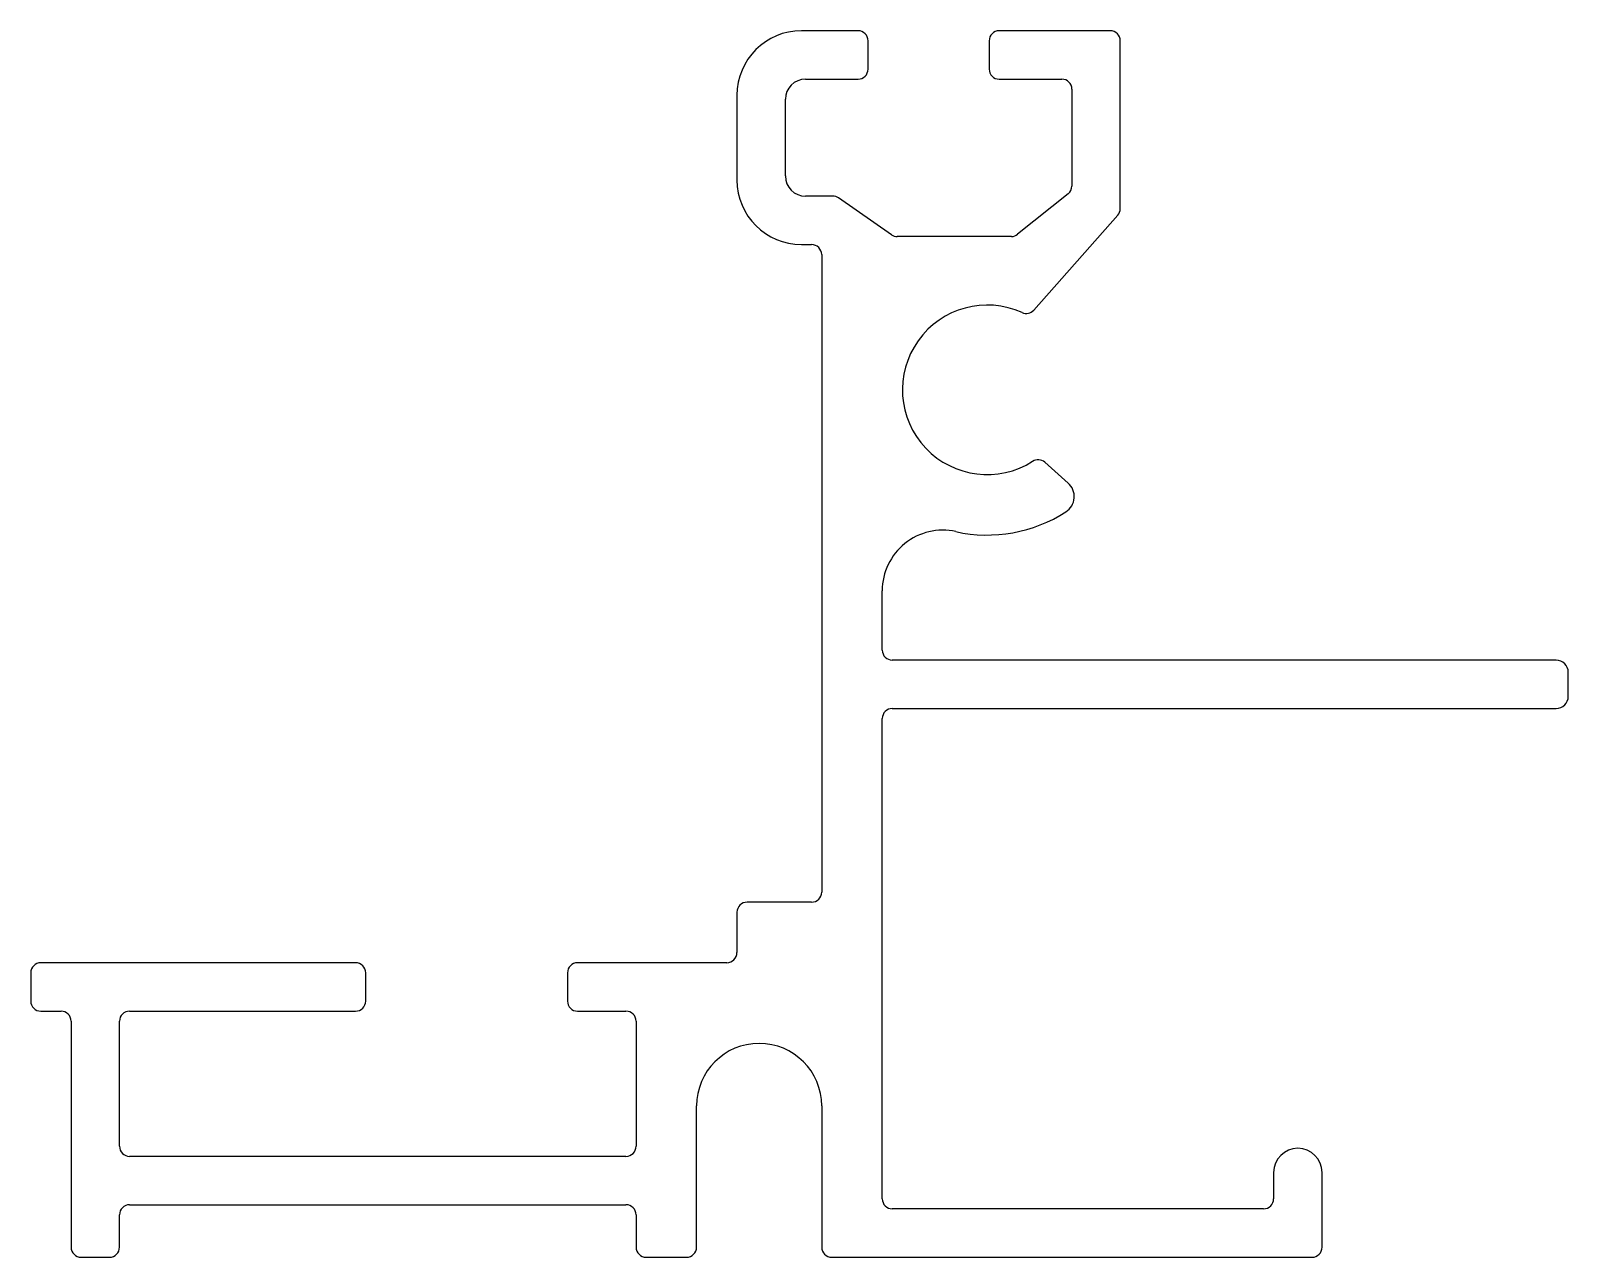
# Model space of a CAD drawing. Extents: x 1780.4 to 1818.5, y 2051.7 to 2082.1.
import ezdxf

# ---------------------------------------------------------------- set-up
doc = ezdxf.new("R2010")
doc.units = 0
doc.layers.get('0').update_dxf_attribs({"linetype": 'CONTINUOUS'})

msp = doc.modelspace()

# ---------------------------------------------------------------- linework, layer by layer
for p, q in [((1800.857, 2082.119), (1799.457, 2082.119)), ((1801.107, 2081.169), (1801.107, 2081.869)), ((1804.107, 2081.869), (1804.107, 2081.169)), ((1807.107, 2082.119), (1804.357, 2082.119)), ((1807.357, 2077.711), (1807.357, 2081.869)), ((1799.557, 2080.919), (1800.857, 2080.919)), ((1804.357, 2080.919), (1805.907, 2080.919)), ((1806.157, 2080.669), (1806.157, 2078.269)), ((1797.857, 2080.519), (1797.857, 2078.419)), ((1799.057, 2078.519), (1799.057, 2080.419)), ((1800.229, 2078.019), (1799.557, 2078.019)), ((1801.687, 2077.063), (1800.371, 2077.974)), ((1806.063, 2078.073), (1804.813, 2077.073)), ((1805.214, 2075.194), (1807.294, 2077.545)), ((1804.657, 2077.019), (1801.83, 2077.019)), ((1799.457, 2076.819), (1799.707, 2076.819)), ((1799.957, 2076.569), (1799.957, 2060.769)), ((1806.064, 2070.909), (1805.483, 2071.423)), ((1801.457, 2066.769), (1801.457, 2068.239)), ((1818.157, 2066.519), (1801.707, 2066.519)), ((1818.457, 2065.619), (1818.457, 2066.219)), ((1801.457, 2053.169), (1801.457, 2065.069)), ((1801.707, 2065.319), (1818.157, 2065.319)), ((1799.707, 2060.519), (1798.107, 2060.519)), ((1797.857, 2060.269), (1797.857, 2059.269)), ((1788.407, 2059.019), (1780.607, 2059.019)), ((1797.607, 2059.019), (1793.907, 2059.019)), ((1780.357, 2058.769), (1780.357, 2058.069)), ((1788.657, 2058.069), (1788.657, 2058.769)), ((1793.657, 2058.769), (1793.657, 2058.069)), ((1780.607, 2057.819), (1781.107, 2057.819)), ((1782.807, 2057.819), (1788.407, 2057.819)), ((1793.907, 2057.819), (1795.107, 2057.819)), ((1781.357, 2057.569), (1781.357, 2051.969)), ((1782.557, 2054.469), (1782.557, 2057.569)), ((1795.357, 2057.569), (1795.357, 2054.469)), ((1796.857, 2051.969), (1796.857, 2055.469)), ((1799.957, 2055.469), (1799.957, 2051.969)), ((1795.107, 2054.219), (1782.807, 2054.219)), ((1811.157, 2053.819), (1811.157, 2053.169)), ((1812.357, 2051.969), (1812.357, 2053.819)), ((1782.807, 2053.019), (1795.107, 2053.019)), ((1810.907, 2052.919), (1801.707, 2052.919)), ((1782.557, 2051.969), (1782.557, 2052.769)), ((1795.357, 2052.769), (1795.357, 2051.969)), ((1781.607, 2051.719), (1782.307, 2051.719)), ((1795.607, 2051.719), (1796.607, 2051.719)), ((1800.207, 2051.719), (1812.107, 2051.719))]:
    msp.add_line(p, q)
for centre, radius, start, end in [((1799.457, 2080.519), 1.6, 90, 180), ((1800.857, 2081.869), 0.25, 0, 90), ((1804.357, 2081.869), 0.25, 90, 180), ((1807.107, 2081.869), 0.25, 0, 90), ((1800.857, 2081.169), 0.25, 270, 360), ((1804.357, 2081.169), 0.25, 180, 270), ((1799.557, 2080.419), 0.5, 90, 180), ((1805.907, 2080.669), 0.25, 0, 90), ((1799.457, 2078.419), 1.6, 180, 270), ((1799.557, 2078.519), 0.5, 180, 270), ((1800.229, 2077.769), 0.25, 55.3079, 90), ((1805.907, 2078.269), 0.25, 308.6598, 360), ((1807.107, 2077.711), 0.25, 318.5, 0), ((1801.83, 2077.269), 0.25, 235.3079, 270), ((1804.657, 2077.269), 0.25, 270, 308.6598), ((1799.707, 2076.569), 0.25, 0, 90), ((1804.057, 2073.219), 2.1, 65.6349, 302.4429), ((1805.026, 2075.359), 0.25, 245.6349, 318.5), ((1805.318, 2071.235), 0.25, 48.5, 122.4429), ((1805.765, 2070.572), 0.45, 302.8452, 48.5), ((1804.057, 2073.219), 3.6, 257.5442, 302.8452), ((1802.957, 2068.239), 1.5, 77.5442, 180), ((1801.707, 2066.769), 0.25, 180, 270), ((1818.157, 2066.219), 0.3, 0, 90), ((1818.157, 2065.619), 0.3, 270, 0), ((1801.707, 2065.069), 0.25, 90, 180), ((1798.107, 2060.269), 0.25, 90, 180), ((1799.707, 2060.769), 0.25, 270, 360), ((1780.607, 2058.769), 0.25, 90, 180), ((1788.407, 2058.769), 0.25, 0, 90), ((1793.907, 2058.769), 0.25, 90, 180), ((1797.607, 2059.269), 0.25, 270, 360), ((1780.607, 2058.069), 0.25, 180, 270), ((1781.107, 2057.569), 0.25, 0, 90), ((1782.807, 2057.569), 0.25, 90, 180), ((1788.407, 2058.069), 0.25, 270, 360), ((1793.907, 2058.069), 0.25, 180, 270), ((1795.107, 2057.569), 0.25, 0, 90), ((1798.407, 2055.469), 1.55, 0, 180), ((1782.807, 2054.469), 0.25, 180, 270), ((1795.107, 2054.469), 0.25, 270, 360), ((1811.757, 2053.819), 0.6, 0, 180), ((1782.807, 2052.769), 0.25, 90, 180), ((1795.107, 2052.769), 0.25, 0, 90), ((1801.707, 2053.169), 0.25, 180, 270), ((1810.907, 2053.169), 0.25, 270, 360), ((1781.607, 2051.969), 0.25, 180, 270), ((1782.307, 2051.969), 0.25, 270, 360), ((1795.607, 2051.969), 0.25, 180, 270), ((1796.607, 2051.969), 0.25, 270, 360), ((1800.207, 2051.969), 0.25, 180, 270), ((1812.107, 2051.969), 0.25, 270, 360)]:
    msp.add_arc(centre, radius, start, end)

doc.saveas('drawing.dxf')
